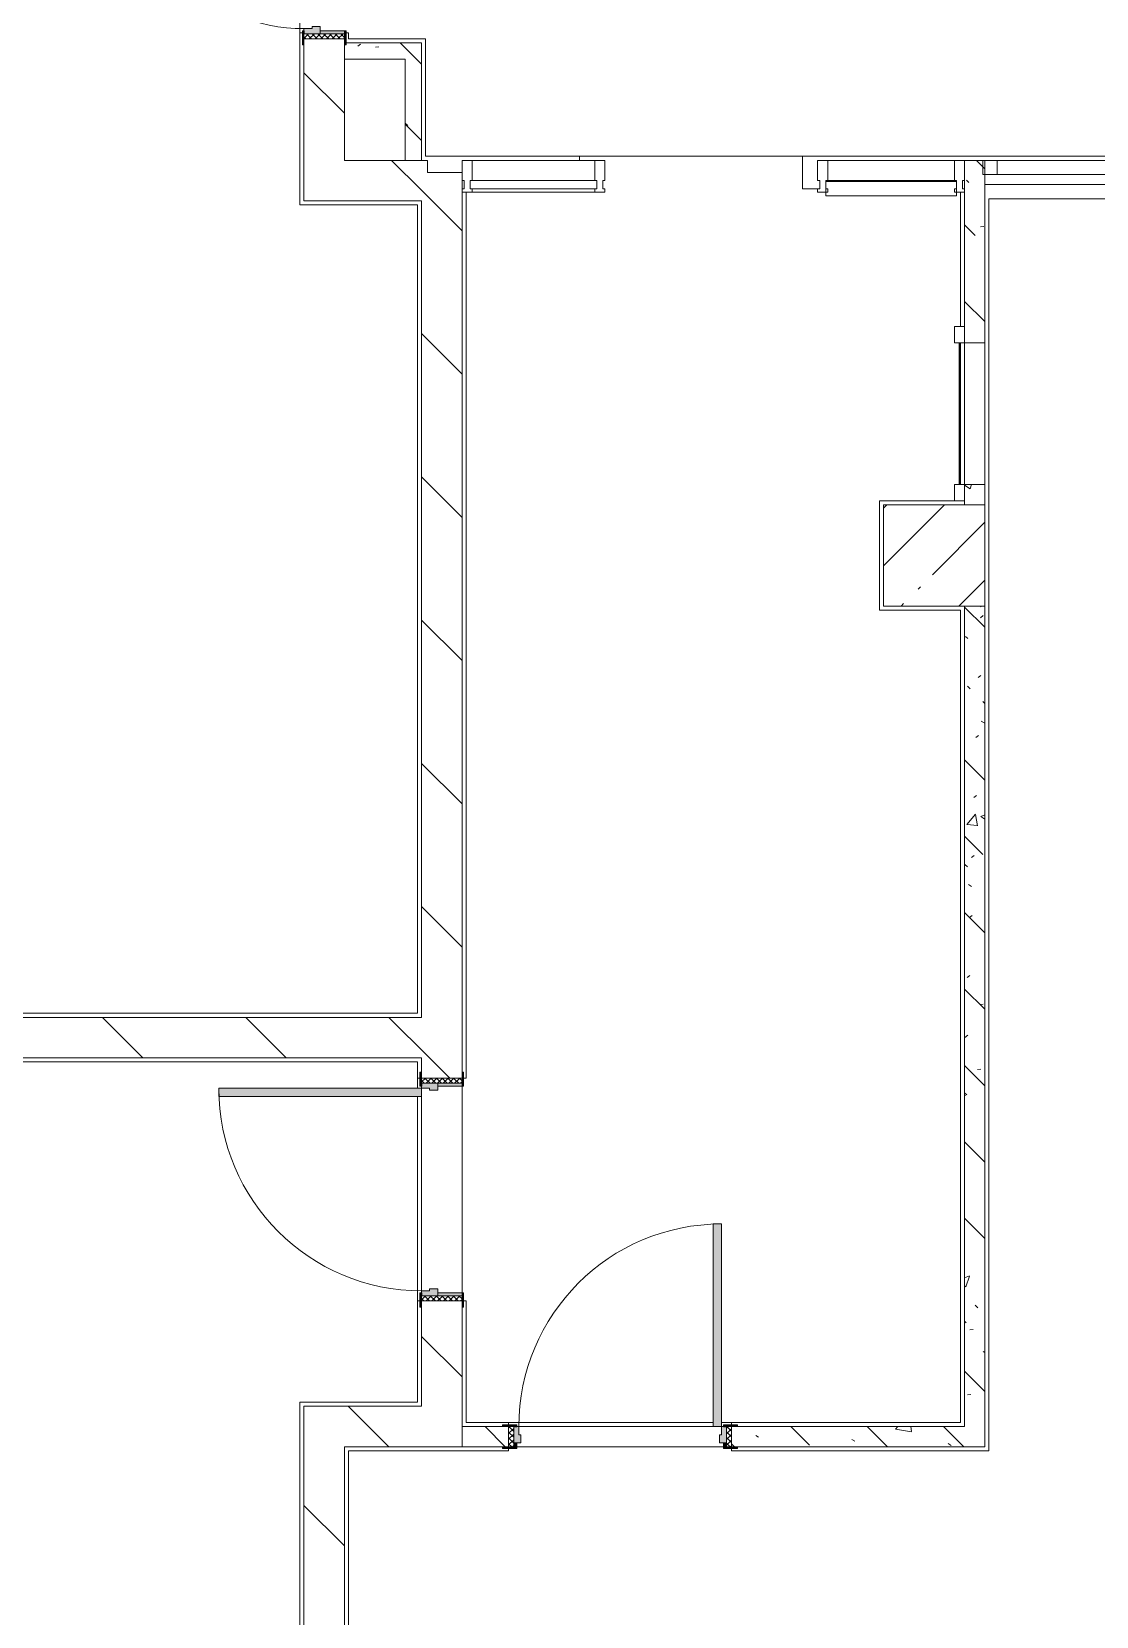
# Model space of a CAD drawing. Header units: millimetres. Extents: x 3991 to 282775, y -8553 to 29560.
# Drawn here: x 204822 to 210075, y 17764 to 25585 of the extents above; entities that cross this region are included whole.
import ezdxf

# ---------------------------------------------------------------- set-up
doc = ezdxf.new("R2010")
doc.units = ezdxf.units.MM
for name, color, linetype, lineweight, true_color in [('A-DOOR-3', 7, 'Continuous', 5, 0xaaaaaa), ('A-DOOR-4', 7, 'Continuous', 5, 0xe2e2e2), ('A-DOOR-FRAM-2', 7, 'Continuous', 5, 0xe2e2e2), ('A-DOOR-FRAM-3', 7, 'Continuous', 5, 0xaaaaaa), ('A-FLOR-1', 7, 'Continuous', 5, 0xaaaaaa), ('I-WALL-4', 7, 'Continuous', 5, 0x787878)]:
    doc.layers.add(name, color=color, linetype=linetype, lineweight=lineweight, true_color=true_color)
for name, color, linetype, lineweight in [('A-GLAZ-2', 7, 'Continuous', 5), ('A-GLAZ-CURT-2', 7, 'Continuous', 5), ('A-GLAZ-CWMG-2', 7, 'Continuous', 5), ('A-WALL', 7, 'Continuous', 9), ('I-WALL-3', 7, 'Continuous', 5), ('S-COLS', 7, 'Continuous', 5)]:
    doc.layers.add(name, color=color, linetype=linetype, lineweight=lineweight)
pattern_1 = [(135, (148815.1, 0), (-353.5534, -353.5534), [])]
pattern_2 = [(135, (148815.1, 0), (-377.1708, -377.1708), [533.4, -88.9, 17.78, -88.9]), (135, (148815.1, 376.94), (-377.1708, -377.1708), []), (50, (148815.1, 0), (637.6445, -55.7866), [66.675, -733.425]), (355, (148815.1, 0), (-123.3494, 668.699), [53.34, -586.74]), (100.451, (148868.2, -4.65), (514.299, 612.908), [56.665, -623.315]), (46.184, (148815.1, 177.8), (948.776, -147.15), [100.012, -1100.137]), (96.636, (148894.15, 165.5), (830.909, 865.997), [84.998, -934.973]), (351.184, (148815.1, 177.8), (830.918, 865.988), [80.01, -880.11]), (21, (148904, 133.35), (530.6506, -357.9283), [66.675, -733.425]), (326, (148904, 133.35), (216.308, 644.6585), [53.34, -586.74]), (71.451, (148948.2, 103.5), (746.9596, 286.7243), [56.665, -623.315]), (37.5, (148815.09, 0), (10.8105, 295.9426), [16.764, -562.864, 16.764, -578.866, -588.962]), (37.5, (148815.09, 0), (10.8105, 295.9426), [-1175.258, 16.764, -572.198]), (7.5, (148815.1, 0), (233.8692, 350.6318), [16.764, -322.834, 16.764, -549.529, -224.472]), (7.5, (148815.1, 0), (233.8692, 350.6318), [-905.891, 16.764, -207.708]), (327.5, (148616.84, 0), (474.5678, -20.0513), [16.764, -205.486, 16.764, -676.656, -920.115]), (327.5, (148616.84, 0), (474.5678, -20.0513), [-915.67, 16.764, -903.351]), (317.5, (148527.94, 0), (518.4522, 88.9934), [16.764, -272.161, 16.764, -443.738, -653.415]), (317.5, (148527.94, 0), (518.4522, 88.9934), [-749.427, 16.764, -636.651])]

# ---------------------------------------------------------------- blocks, each defined once
blk = doc.blocks.new('Прямоугольный импост - Импост структурный с накладкой - 160мм Темный-32302292-Общий план 1 этажа с размещением фрагментов 1_1-1_9')
at = {"layer": 'A-GLAZ-CWMG-2'}
for p, q in [((-50, 40), (-50, 140)), ((-50, 140), (0, 140)), ((0, 140), (0, 40)), ((-40, 40), (-50, 40)), ((-50, -17), (-50, 0)), ((-50, 0), (-40, 0)), ((-40, 0), (-40, 40)), ((-10, 40), (-10, 0)), ((0, 40), (-10, 40)), ((-10, 0), (0, 0)), ((0, 0), (0, -17)), ((0, -17), (-50, -17))]:
    blk.add_line(p, q, dxfattribs=at)
blk = doc.blocks.new('110_Дверь_СКБ_1Ст_Внутренняя1 - Д-11л 950х2100-32173567-Общий план 1 этажа с размещением фрагментов 1_1-1_9')
at = {"layer": 'A-DOOR-3'}
h = blk.add_hatch(dxfattribs=at)
h.set_pattern_fill('FP_54', color=256, style=0, pattern_type=2)
h.set_pattern_definition([(135, (1826.41, 164.685), (-14.14214, -14.14214), []), (225, (1826.41, 164.685), (14.14214, -14.14214), [])])
h.paths.add_polyline_path([(462.5, -100), (487.5, -100), (487.5, 100), (462.5, 100)])
at = {"layer": 'A-DOOR-4'}
h = blk.add_hatch(color=256, dxfattribs=at)
h.paths.add_polyline_path([(-437.5, 20), (-402.5, 20), (-402.5, 60), (-412.5, 60), (-412.5, 100), (-437.5, 100)])
h.paths.add_polyline_path([(427.5, 60), (427.5, 20), (462.5, 20), (462.5, 100), (437.5, 100), (437.5, 60)])
at = {"layer": 'A-DOOR-FRAM-2'}
for points in [[(397.5, 637.3), (397.5, 100), (437.5, 100), (437.5, 950), (397.5, 950), (397.5, 843.9)], [(-492.5, 100), (-422.5, 100), (-422.5, 108), (-492.5, 108)], [(447.5, 100), (517.5, 100), (517.5, 108), (447.5, 108)], [(-437.5, -100), (-422.5, -100), (-422.5, 20), (-437.5, 20)], [(447.5, -100), (462.5, -100), (462.5, 20), (447.5, 20)], [(-492.5, -100), (-492.5, -108), (-422.5, -108), (-422.5, -100), (-482.5, -100)], [(447.5, -102.3), (447.5, -108), (517.5, -108), (517.5, -100), (447.5, -100)]]:
    blk.add_hatch(color=256, dxfattribs=at).paths.add_polyline_path(points)
at = {"layer": 'A-DOOR-FRAM-3'}
h = blk.add_hatch(dxfattribs=at)
h.set_pattern_fill('FP_55', color=256, style=0, pattern_type=2)
h.set_pattern_definition([(45, (-296.384, 164.685), (-14.1421, 14.1421), []), (135, (-296.384, 164.685), (-14.1421, -14.1421), [])])
h.paths.add_polyline_path([(-462.5, -100), (-437.5, -100), (-437.5, 100), (-462.5, 100)])
at = {"layer": 'A-DOOR-3'}
for p, q in [((437.5, 950), (397.5, 950)), ((397.5, 950), (397.5, 100)), ((437.5, 100), (437.5, 950)), ((397.5, 100), (437.5, 100))]:
    blk.add_line(p, q, dxfattribs=at)
blk.add_arc((437.5, 100), 850, 90, 180, dxfattribs=at)
at = {"layer": 'A-DOOR-FRAM-3'}
for p, q in [((-422.5, 108), (-492.5, 108)), ((-492.5, 108), (-492.5, 100)), ((-492.5, 100), (-422.5, 100)), ((-437.5, 100), (-462.5, 100)), ((-462.5, 100), (-462.5, -100)), ((-412.5, 100), (-437.5, 100)), ((-437.5, 100), (-437.5, 20)), ((-437.5, -100), (-437.5, 100)), ((-422.5, 100), (-437.5, 100)), ((-437.5, 100), (-437.5, 99)), ((-437.5, 99), (-422.5, 99)), ((-422.5, 100), (-422.5, 108)), ((-422.5, 99), (-422.5, 100)), ((-412.5, 60), (-412.5, 100)), ((437.5, 100), (437.5, 60)), ((462.5, 100), (437.5, 100)), ((517.5, 108), (447.5, 108)), ((447.5, 108), (447.5, 100)), ((462.5, 100), (447.5, 100)), ((447.5, 100), (447.5, 99)), ((447.5, 100), (517.5, 100)), ((447.5, 99), (462.5, 99)), ((462.5, 20), (462.5, 100)), ((487.5, 100), (462.5, 100)), ((462.5, 100), (462.5, -100)), ((462.5, 99), (462.5, 100)), ((487.5, -100), (487.5, 100)), ((517.5, 100), (517.5, 108)), ((-437.5, 20), (-402.5, 20)), ((-422.5, 20), (-437.5, 20)), ((-437.5, 20), (-437.5, -100)), ((-422.5, -100), (-422.5, 20)), ((-402.5, 60), (-412.5, 60)), ((-402.5, 20), (-402.5, 60)), ((437.5, 60), (427.5, 60)), ((427.5, 60), (427.5, 20)), ((427.5, 20), (462.5, 20)), ((462.5, 20), (447.5, 20)), ((447.5, 20), (447.5, -100)), ((462.5, -100), (462.5, 20)), ((-422.5, -100), (-492.5, -100)), ((-492.5, -100), (-492.5, -108)), ((-492.5, -108), (-422.5, -108)), ((-462.5, -100), (-437.5, -100)), ((-437.5, -100), (-422.5, -100)), ((-422.5, -108), (-422.5, -100)), ((447.5, -100), (462.5, -100)), ((517.5, -100), (447.5, -100)), ((447.5, -100), (447.5, -108)), ((447.5, -108), (517.5, -108)), ((462.5, -100), (487.5, -100)), ((517.5, -108), (517.5, -100))]:
    blk.add_line(p, q, dxfattribs=at)
blk = doc.blocks.new('Системная панель - Стекло - 70мм-31693619-Общий план 1 этажа с размещением фрагментов 1_1-1_9')
at = {"layer": 'A-GLAZ-CURT-2'}
for p, q in [((547.5, 35), (-547.5, 35)), ((-547.5, 35), (-547.5, -35)), ((547.5, -35), (547.5, 35)), ((-547.5, -35), (547.5, -35))]:
    blk.add_line(p, q, dxfattribs=at)
blk = doc.blocks.new('PNS_Панель прямоугольная - Нр_Стекло - 40мм-32305525-Общий план 1 этажа с размещением фрагментов 1_1-1_9')
at = {"layer": 'A-GLAZ-2'}
for p, q in [((-312.5, 0), (312.5, 0)), ((302.5, 0), (-302.5, 0)), ((-302.5, -40), (302.5, -40))]:
    blk.add_line(p, q, dxfattribs=at)
blk = doc.blocks.new('Прямоугольный импост - Импост структурный с накладкой - 160мм Темный-32302294-Общий план 1 этажа с размещением фрагментов 1_1-1_9')
at = {"layer": 'A-GLAZ-CWMG-2'}
for p, q in [((-25, 40), (-25, 140)), ((-25, 140), (25, 140)), ((25, 140), (25, 40)), ((-15, 40), (-25, 40)), ((-25, -17), (-25, 0)), ((-25, 0), (-15, 0)), ((-15, 0), (-15, 40)), ((15, 40), (15, 0)), ((25, 40), (15, 40)), ((15, 0), (25, 0)), ((25, 0), (25, -17)), ((25, -17), (-25, -17))]:
    blk.add_line(p, q, dxfattribs=at)
blk = doc.blocks.new('Прямоугольный импост - 50 x 70 мм-V159-Общий план 1 этажа с размещением фрагментов 1_1-1_9')
at = {"layer": 'A-GLAZ-CWMG-2'}
for p, q in [((-35, 35), (35, 35)), ((-35, -35), (-35, 35)), ((35, 35), (35, -35)), ((35, -35), (-35, -35))]:
    blk.add_line(p, q, dxfattribs=at)
blk = doc.blocks.new('110_Дверь_СКБ_1Ст_Внутренняя1 - Д-11 1100x2100h_кладовые _все__ коридор _между помещениями блока столовой__ моечные _все_-32089444-Общий план 1 этажа с размещением фрагментов 1_1-1_9')
at = {"layer": 'A-DOOR-3'}
h = blk.add_hatch(dxfattribs=at)
h.set_pattern_fill('FP_51', color=256, style=0, pattern_type=2)
h.set_pattern_definition([(135, (1751.41, 114.685), (-14.14214, -14.14214), []), (225, (1751.41, 114.685), (14.14214, -14.14214), [])])
h.paths.add_polyline_path([(562.5, -50), (562.5, 50), (537.5, 50), (537.5, -50)])
at = {"layer": 'A-DOOR-4'}
h = blk.add_hatch(color=256, dxfattribs=at)
h.paths.add_polyline_path([(502.5, -30), (537.5, -30), (537.5, 50), (512.5, 50), (512.5, 10), (502.5, 10), (502.5, -0.1)])
h.paths.add_polyline_path([(-487.5, -30), (-477.5, -30), (-477.5, 10), (-487.5, 10), (-487.5, 50), (-512.5, 50), (-512.5, -30)])
at = {"layer": 'A-DOOR-FRAM-2'}
for points in [[(512.5, 50), (512.5, 1050), (472.5, 1050), (472.5, 50)], [(-537.5, 50), (-497.5, 50), (-497.5, 58), (-567.5, 58), (-567.5, 50)], [(592.5, 50), (592.5, 58), (522.5, 58), (522.5, 50), (562.5, 50)], [(-537.5, -58), (-497.5, -58), (-497.5, -50), (-567.5, -50), (-567.5, -58)], [(-512.5, -50), (-497.5, -50), (-497.5, -30), (-512.5, -30)], [(522.5, -50), (537.5, -50), (537.5, -30), (522.5, -30)], [(562.5, -58), (592.5, -58), (592.5, -50), (522.5, -50), (522.5, -58), (537.5, -58)]]:
    blk.add_hatch(color=256, dxfattribs=at).paths.add_polyline_path(points)
at = {"layer": 'A-DOOR-FRAM-3'}
h = blk.add_hatch(dxfattribs=at)
h.set_pattern_fill('FP_56', color=256, style=0, pattern_type=2)
h.set_pattern_definition([(45, (-371.384, 114.685), (-14.1421, 14.1421), []), (135, (-371.384, 114.685), (-14.1421, -14.1421), [])])
h.paths.add_polyline_path([(-512.5, -50), (-512.5, 50), (-537.5, 50), (-537.5, -50)])
at = {"layer": 'A-DOOR-3'}
for p, q in [((512.5, 1050), (472.5, 1050)), ((472.5, 1050), (472.5, 50)), ((512.5, 50), (512.5, 1050)), ((472.5, 50), (512.5, 50))]:
    blk.add_line(p, q, dxfattribs=at)
blk.add_arc((512.5, 50), 1000, 90, 180, dxfattribs=at)
at = {"layer": 'A-DOOR-FRAM-3'}
for p, q in [((-497.5, 58), (-567.5, 58)), ((-567.5, 58), (-567.5, 50)), ((-567.5, 50), (-497.5, 50)), ((-512.5, 50), (-537.5, 50)), ((-537.5, 50), (-537.5, -50)), ((-487.5, 50), (-512.5, 50)), ((-512.5, 50), (-512.5, -30)), ((-512.5, -50), (-512.5, 50)), ((-497.5, 50), (-512.5, 50)), ((-512.5, 50), (-512.5, 49)), ((-512.5, 49), (-497.5, 49)), ((-497.5, 50), (-497.5, 58)), ((-497.5, 49), (-497.5, 50)), ((-487.5, 10), (-487.5, 50)), ((-477.5, 10), (-487.5, 10)), ((-477.5, -30), (-477.5, 10)), ((512.5, 10), (502.5, 10)), ((502.5, 10), (502.5, -30)), ((512.5, 50), (512.5, 10)), ((537.5, 50), (512.5, 50)), ((592.5, 58), (522.5, 58)), ((522.5, 58), (522.5, 50)), ((537.5, 50), (522.5, 50)), ((522.5, 50), (522.5, 49)), ((522.5, 50), (592.5, 50)), ((522.5, 49), (537.5, 49)), ((537.5, -30), (537.5, 50)), ((562.5, 50), (537.5, 50)), ((537.5, 50), (537.5, -50)), ((537.5, 49), (537.5, 50)), ((562.5, -50), (562.5, 50)), ((592.5, 50), (592.5, 58)), ((-497.5, -50), (-567.5, -50)), ((-567.5, -50), (-567.5, -58)), ((-567.5, -58), (-497.5, -58)), ((-537.5, -50), (-512.5, -50)), ((-512.5, -30), (-477.5, -30)), ((-497.5, -30), (-512.5, -30)), ((-512.5, -30), (-512.5, -50)), ((-512.5, -50), (-497.5, -50)), ((-497.5, -50), (-497.5, -30)), ((-497.5, -58), (-497.5, -50)), ((502.5, -30), (537.5, -30)), ((537.5, -30), (522.5, -30)), ((522.5, -30), (522.5, -50)), ((522.5, -50), (537.5, -50)), ((592.5, -50), (522.5, -50)), ((522.5, -50), (522.5, -58)), ((522.5, -58), (592.5, -58)), ((537.5, -50), (537.5, -30)), ((537.5, -50), (562.5, -50)), ((592.5, -58), (592.5, -50))]:
    blk.add_line(p, q, dxfattribs=at)
blk = doc.blocks.new('Прямоугольный импост - Импост структурный с накладкой - 160мм Темный-32305521-Общий план 1 этажа с размещением фрагментов 1_1-1_9')
at = {"layer": 'A-GLAZ-CWMG-2'}
for p, q in [((58180, 24950), (58785, 24950)), ((58180, 24793), (58785, 24793))]:
    blk.add_line(p, q, dxfattribs=at)
blk = doc.blocks.new('110_Дверь_СКБ_1Ст_Внутренняя1 - Д-12 EIW 1100x2100h_кладовые _все__ коридор _между помещениями блока столовой__ моечные _все_-32936079-Общий план 1 этажа с размещением фрагментов 1_1-1_9')
at = {"layer": 'A-DOOR-3'}
h = blk.add_hatch(dxfattribs=at)
h.set_pattern_fill('FP_31', color=256, style=0, pattern_type=2)
h.set_pattern_definition([(135, (1751.41, 164.685), (-14.14214, -14.14214), []), (225, (1751.41, 164.685), (14.14214, -14.14214), [])])
h.paths.add_polyline_path([(537.5, 100), (537.5, -100), (562.5, -100), (562.5, 100)])
at = {"layer": 'A-DOOR-4'}
h = blk.add_hatch(color=256, dxfattribs=at)
h.paths.add_polyline_path([(-512.5, 20), (-477.5, 20), (-477.5, 60), (-487.5, 60), (-487.5, 100), (-512.5, 100)])
h.paths.add_polyline_path([(502.5, 44), (502.5, 20), (537.5, 20), (537.5, 100), (512.5, 100), (512.5, 60), (502.5, 60)])
at = {"layer": 'A-DOOR-FRAM-2'}
for points in [[(472.5, 100.4), (472.5, 100), (512.5, 100), (512.5, 1100), (472.5, 1100), (472.5, 120)], [(-567.5, 100), (-497.5, 100), (-497.5, 108), (-567.5, 108)], [(522.5, 108), (522.5, 100), (592.5, 100), (592.5, 108), (537.5, 108)], [(-512.5, -100), (-497.5, -100), (-497.5, 20), (-512.5, 20)], [(522.5, -100), (537.5, -100), (537.5, 20), (522.5, 20)], [(-567.5, -100), (-567.5, -108), (-497.5, -108), (-497.5, -100), (-537.5, -100)], [(522.5, -108), (592.5, -108), (592.5, -100), (522.5, -100)]]:
    blk.add_hatch(color=256, dxfattribs=at).paths.add_polyline_path(points)
at = {"layer": 'A-DOOR-FRAM-3'}
h = blk.add_hatch(dxfattribs=at)
h.set_pattern_fill('FP_32', color=256, style=0, pattern_type=2)
h.set_pattern_definition([(45, (-371.384, 164.685), (-14.1421, 14.1421), []), (135, (-371.384, 164.685), (-14.1421, -14.1421), [])])
h.paths.add_polyline_path([(-537.5, -100), (-512.5, -100), (-512.5, 100), (-537.5, 100)])
at = {"layer": 'A-DOOR-3'}
for p, q in [((512.5, 1100), (472.5, 1100)), ((472.5, 1100), (472.5, 100)), ((512.5, 100), (512.5, 1100)), ((472.5, 100), (512.5, 100))]:
    blk.add_line(p, q, dxfattribs=at)
blk.add_arc((512.5, 100), 1000, 90, 180, dxfattribs=at)
at = {"layer": 'A-DOOR-FRAM-3'}
for p, q in [((-497.5, 108), (-567.5, 108)), ((-567.5, 108), (-567.5, 100)), ((-567.5, 100), (-497.5, 100)), ((-512.5, 100), (-537.5, 100)), ((-537.5, 100), (-537.5, -100)), ((-487.5, 100), (-512.5, 100)), ((-512.5, 100), (-512.5, 20)), ((-512.5, -100), (-512.5, 100)), ((-497.5, 100), (-512.5, 100)), ((-512.5, 100), (-512.5, 99)), ((-512.5, 99), (-497.5, 99)), ((-497.5, 100), (-497.5, 108)), ((-497.5, 99), (-497.5, 100)), ((-487.5, 60), (-487.5, 100)), ((512.5, 100), (512.5, 60)), ((537.5, 100), (512.5, 100)), ((592.5, 108), (522.5, 108)), ((522.5, 108), (522.5, 100)), ((537.5, 100), (522.5, 100)), ((522.5, 100), (522.5, 99)), ((522.5, 100), (592.5, 100)), ((522.5, 99), (537.5, 99)), ((537.5, 20), (537.5, 100)), ((562.5, 100), (537.5, 100)), ((537.5, 100), (537.5, -100)), ((537.5, 99), (537.5, 100)), ((562.5, -100), (562.5, 100)), ((592.5, 100), (592.5, 108)), ((-512.5, 20), (-477.5, 20)), ((-497.5, 20), (-512.5, 20)), ((-512.5, 20), (-512.5, -100)), ((-497.5, -100), (-497.5, 20)), ((-477.5, 60), (-487.5, 60)), ((-477.5, 20), (-477.5, 60)), ((512.5, 60), (502.5, 60)), ((502.5, 60), (502.5, 20)), ((502.5, 20), (537.5, 20)), ((537.5, 20), (522.5, 20)), ((522.5, 20), (522.5, -100)), ((537.5, -100), (537.5, 20)), ((-497.5, -100), (-567.5, -100)), ((-567.5, -100), (-567.5, -108)), ((-567.5, -108), (-497.5, -108)), ((-537.5, -100), (-512.5, -100)), ((-512.5, -100), (-497.5, -100)), ((-497.5, -108), (-497.5, -100)), ((522.5, -100), (537.5, -100)), ((592.5, -100), (522.5, -100)), ((522.5, -100), (522.5, -108)), ((522.5, -108), (592.5, -108)), ((537.5, -100), (562.5, -100)), ((592.5, -108), (592.5, -100))]:
    blk.add_line(p, q, dxfattribs=at)
blk = doc.blocks.new('BSC_Колонна _Прямоугольная - 500х500-V209-Общий план 1 этажа с размещением фрагментов 1_1-1_9')
at = {"layer": 'S-COLS'}
h = blk.add_hatch(dxfattribs=at)
h.set_pattern_fill('FP_159', color=256, style=0, pattern_type=2)
h.set_pattern_definition([(45, (-60460, -23000), (-285.1231, 285.1231), []), (45, (-60174.88, -23000), (-285.1231, 285.1231), [504.031, -100.806, 16.764, -84.042])])
h.paths.add_polyline_path([(250, -250), (247.8, 250), (-250, 249.2), (-250, -250), (237.1, -250)])
for p, q in [((250, 250), (-250, 250)), ((-250, 250), (-250, -250)), ((250, -250), (250, 250)), ((-250, -250), (250, -250))]:
    blk.add_line(p, q, dxfattribs=at)
blk = doc.blocks.new('Штора противопожарная_Рен - ШТ_700х700-22567375-Общий план 1 этажа с размещением фрагментов 1_1-1_9')
at = {"layer": 'A-DOOR-3'}
for p, q in [((-430, 100), (-350, 100)), ((-430, 50), (-430, 100)), ((-350, 100), (-350, 50)), ((350, 100), (430, 100)), ((350, 50), (350, 100)), ((430, 100), (430, 50)), ((-350, 50), (-430, 50)), ((-350, 77.5), (350, 77.5)), ((-350, 72.5), (-350, 77.5)), ((350, 72.5), (-350, 72.5)), ((350, 77.5), (350, 72.5)), ((430, 50), (350, 50))]:
    blk.add_line(p, q, dxfattribs=at)
blk = doc.blocks.new('Системная панель - Стекло - 70мм-32304938-Общий план 1 этажа с размещением фрагментов 1_1-1_9')
at = {"layer": 'A-GLAZ-CURT-2'}
h = blk.add_hatch(dxfattribs=at)
h.set_pattern_fill('FP_189', color=256, style=0, pattern_type=2)
h.set_pattern_definition([(225, (60747.5, 24310), (1414.214, -1414.214), [1000, -3000]), (225, (61747.5, 24810), (1414.214, -1414.214), [3000, -1000]), (225, (59747.5, 25310), (1414.214, -1414.214), [1000, -3000])])
h.paths.add_polyline_path([(-267.9, 35), (-322.5, 35), (-322.5, -35), (322.5, -35), (322.5, 35), (57.5, 35)])
for p, q in [((322.5, 35), (-322.5, 35)), ((-322.5, 35), (-322.5, -35)), ((322.5, -35), (322.5, 35)), ((-322.5, -35), (322.5, -35))]:
    blk.add_line(p, q, dxfattribs=at)
blk = doc.blocks.new('Прямоугольный импост - Импост структурный с накладкой - 160мм Темный-32304618-Общий план 1 этажа с размещением фрагментов 1_1-1_9')
at = {"layer": 'A-GLAZ-CWMG-2'}
for p, q in [((59935, 24950), (60560, 24950)), ((59935, 24850), (60560, 24850))]:
    blk.add_line(p, q, dxfattribs=at)
blk = doc.blocks.new('Прямоугольный импост - Импост структурный с накладкой - 160мм Темный-32302318-Общий план 1 этажа с размещением фрагментов 1_1-1_9')
at = {"layer": 'A-GLAZ-CWMG-2'}
for p, q in [((0, 140), (-50, 140)), ((-50, 140), (-50, 40)), ((0, 40), (0, 140)), ((-50, 40), (-40, 40)), ((-40, 0), (-50, 0)), ((-50, 0), (-50, -17)), ((-40, 40), (-40, 0)), ((-10, 0), (-10, 40)), ((-10, 40), (0, 40)), ((0, 0), (-10, 0)), ((0, -17), (0, 0)), ((-50, -17), (0, -17))]:
    blk.add_line(p, q, dxfattribs=at)

msp = doc.modelspace()

# ---------------------------------------------------------------- hatches: boundary and pattern name
at = {"layer": 'I-WALL-3'}
h = msp.add_hatch(dxfattribs=at)
h.set_pattern_fill('FP_72', color=256, style=0, pattern_type=2)
h.set_pattern_definition(pattern_1)
h.paths.add_polyline_path([(206174.9, 24750), (206365.1, 24750), (206365.1, 25550), (206165.1, 25550), (206165.1, 24750)])
h.paths.add_polyline_path([(206165.1, 26500), (206365.1, 26500), (206365.1, 26900), (206165.1, 26900), (206165.1, 26530)])
h = msp.add_hatch(dxfattribs=at)
h.set_pattern_fill('FP_72', color=256, style=0, pattern_type=2)
h.set_pattern_definition(pattern_1)
h.paths.add_polyline_path([(206725.1, 24750), (206745.1, 24750), (206745.1, 24890), (206775.1, 24890), (206775.1, 24950), (206365.1, 24950), (206365.1, 24750)])
h = msp.add_hatch(dxfattribs=at)
h.set_pattern_fill('FP_72', color=256, style=0, pattern_type=2)
h.set_pattern_definition(pattern_1)
h.paths.add_polyline_path([(206945.1, 20720), (206945.1, 24890), (206745.1, 24890), (206745.1, 20720)])
h = msp.add_hatch(dxfattribs=at)
h.set_pattern_fill('FP_72', color=256, style=0, pattern_type=2)
h.set_pattern_definition(pattern_1)
h.paths.add_polyline_path([(206725.1, 20520), (206945.1, 20520), (206945.1, 20720), (200415.1, 20720), (200415.1, 20520), (206145.1, 20520)])
h = msp.add_hatch(dxfattribs=at)
h.set_pattern_fill('FP_72', color=256, style=0, pattern_type=2)
h.set_pattern_definition(pattern_1)
h.paths.add_polyline_path([(206945.1, 18600), (206945.1, 19320), (206745.1, 19320), (206745.1, 18600)])
h.paths.add_polyline_path([(206745.1, 20420), (206945.1, 20420), (206945.1, 20520), (206745.1, 20520), (206745.1, 20450)])
h = msp.add_hatch(dxfattribs=at)
h.set_pattern_fill('FP_72', color=256, style=0, pattern_type=2)
h.set_pattern_definition(pattern_1)
h.paths.add_polyline_path([(206253.8, 15803.8), (206365.1, 15803.8), (206365.1, 15903.8), (206165.1, 15903.8), (206165.1, 15803.8)])
h.paths.add_polyline_path([(206365.1, 17003.8), (206365.1, 18800), (206165.1, 18800), (206165.1, 17003.8)])
h = msp.add_hatch(dxfattribs=at)
h.set_pattern_fill('FP_72', color=256, style=0, pattern_type=2)
h.set_pattern_definition(pattern_1)
h.paths.add_polyline_path([(206365.1, 18600), (206745.1, 18600), (206745.1, 18800), (206365.1, 18800)])
at = {"layer": 'I-WALL-4'}
h = msp.add_hatch(dxfattribs=at)
h.set_pattern_fill('FP_86', color=256, style=0, pattern_type=2)
h.set_pattern_definition(pattern_2)
h.paths.add_polyline_path([(206529.6, 25450), (206665.1, 25450), (206665.1, 25530), (206373.1, 25530), (206373.1, 25520), (206365.1, 25520), (206365.1, 25450), (206385.1, 25450)])
h = msp.add_hatch(dxfattribs=at)
h.set_pattern_fill('FP_86', color=256, style=0, pattern_type=2)
h.set_pattern_definition(pattern_2)
h.paths.add_polyline_path([(206725.1, 24950), (206745.1, 24950), (206745.1, 25530), (206665.1, 25530), (206665.1, 24950)])
h = msp.add_hatch(dxfattribs=at)
h.set_pattern_fill('FP_86', color=256, style=0, pattern_type=2)
h.set_pattern_definition(pattern_2)
h.paths.add_polyline_path([(209525.1, 18600), (209525.1, 22750), (209425.1, 22749.9), (209425.1, 18600), (209512.6, 18600)])
h.paths.add_polyline_path([(209522.9, 23250), (209525.1, 23250), (209525.1, 23350), (209425.1, 23350), (209425.1, 23250)])
h.paths.add_polyline_path([(209525.1, 24050), (209525.1, 24950), (209425.1, 24950), (209425.1, 24050)])
h = msp.add_hatch(dxfattribs=at)
h.set_pattern_fill('FP_86', color=256, style=0, pattern_type=2)
h.set_pattern_definition(pattern_2)
h.paths.add_polyline_path([(206945.1, 18600), (207175.1, 18600), (207175.1, 18700), (206945.1, 18700)])
h.paths.add_polyline_path([(209405.1, 18600), (209425.1, 18600), (209425.1, 18700), (208275.1, 18700), (208275.1, 18600), (209005.1, 18600)])

# ---------------------------------------------------------------- linework, layer by layer
at = {"layer": 'A-FLOR-1'}
for p, q in [((206145.1, 26410), (206145.1, 24730)), ((206145.1, 25580), (206157.1, 25580)), ((206373.1, 25580), (206385.1, 25580)), ((206385.1, 25580), (206385.1, 25550)), ((206385.1, 25550), (206765.1, 25550)), ((206765.1, 25550), (206765.1, 24970)), ((206765.1, 24970), (215595.1, 24970)), ((207525.1, 24970), (207525.1, 24950)), ((208625.1, 24810), (208625.1, 24970)), ((208700.1, 24810), (208625.1, 24810)), ((206725.1, 24730), (206145.1, 24730)), ((206725.1, 20740), (206725.1, 24730)), ((206965.1, 24793), (206965.1, 20420)), ((209405.1, 24130), (209405.1, 24793)), ((215455.1, 24760), (209545.1, 24760)), ((209545.1, 24760), (209545.1, 18580)), ((209405.1, 23350), (209405.1, 24050)), ((209005.1, 22730), (209005.1, 23270)), ((209005.1, 23270), (209375.1, 23270)), ((209405.1, 22730), (209005.1, 22730)), ((209405.1, 18720), (209405.1, 22730)), ((200435.1, 20740), (206725.1, 20740)), ((206725.1, 20500), (200195.1, 20500)), ((206725.1, 20500), (206725.1, 20370)), ((206737.1, 20420), (206725.1, 20420)), ((206965.1, 20420), (206953.1, 20420)), ((206725.1, 20330), (206725.1, 18820)), ((206725.1, 19320), (206737.1, 19320)), ((206953.1, 19320), (206965.1, 19320)), ((206965.1, 19320), (206965.1, 18720)), ((206145.1, 18820), (206725.1, 18820)), ((206145.1, 18820), (206145.1, 15993.8)), ((208185.1, 18720), (206965.1, 18720)), ((207175.1, 18720), (207175.1, 18708)), ((209405.1, 18720), (208225.1, 18720)), ((208275.1, 18708), (208275.1, 18720)), ((207175.1, 18580), (206385.1, 18580)), ((206385.1, 18580), (206385.1, 17003.8)), ((207175.1, 18592), (207175.1, 18580)), ((208275.1, 18580), (208275.1, 18592)), ((209545.1, 18580), (208275.1, 18580))]:
    msp.add_line(p, q, dxfattribs=at)
at = {"layer": 'A-WALL'}
for p, q in [((206365.1, 25520), (206365.1, 25450)), ((206665.1, 24950), (206745.1, 24950))]:
    msp.add_line(p, q, dxfattribs=at)
at = {"layer": 'I-WALL-3'}
for p, q in [((206165.1, 25520), (206165.1, 24750)), ((206745.1, 25530), (206373.1, 25530)), ((206745.1, 24950), (206745.1, 25530)), ((206365.1, 25450), (206665.1, 25450)), ((206365.1, 24950), (206365.1, 25450)), ((206665.1, 25450), (206665.1, 24950)), ((206665.1, 24950), (206365.1, 24950)), ((206775.1, 24950), (206745.1, 24950)), ((206775.1, 24890), (206775.1, 24950)), ((206945.1, 24890), (206775.1, 24890)), ((206945.1, 20450), (206945.1, 24890)), ((209425.1, 24950), (209425.1, 24130)), ((209525.1, 24950), (209425.1, 24950)), ((209525.1, 23250), (209525.1, 24950)), ((215475.1, 24830), (209525.1, 24830)), ((206165.1, 24750), (206745.1, 24750)), ((206745.1, 24750), (206745.1, 20720)), ((209425.1, 24050), (209525.1, 24050)), ((209425.1, 23350), (209425.1, 24050)), ((209525.1, 23350), (209425.1, 23350)), ((209425.1, 23270), (209425.1, 23250)), ((209425.1, 22749.9), (209425.1, 18700)), ((209525.1, 18600), (209525.1, 22749.9)), ((206745.1, 20720), (200415.1, 20720)), ((200215.1, 20520), (206745.1, 20520)), ((206745.1, 20520), (206745.1, 20450)), ((206945.1, 20380), (206945.1, 19360)), ((206745.1, 19370), (206745.1, 20330)), ((206745.1, 19290), (206745.1, 18800)), ((206945.1, 18600), (206945.1, 19290)), ((206165.1, 18800), (206165.1, 17033.8)), ((206745.1, 18800), (206165.1, 18800)), ((207145.1, 18700), (206945.1, 18700)), ((207225.1, 18700), (208185.1, 18700)), ((209425.1, 18700), (208305.1, 18700)), ((206365.1, 17033.8), (206365.1, 18600)), ((206365.1, 18600), (207145.1, 18600)), ((208235.1, 18600), (207215.1, 18600)), ((208305.1, 18600), (209525.1, 18600))]:
    msp.add_line(p, q, dxfattribs=at)

# ---------------------------------------------------------------- block references
at = {"layer": 'A-DOOR-3', "rotation": 89.99999999999991}
for name, p in [('110_Дверь_СКБ_1Ст_Внутренняя1 - Д-11л 950х2100-32173567-Общий план 1 этажа с размещением фрагментов 1_1-1_9', (206265.1, 26012.5)), ('Штора противопожарная_Рен - ШТ_700х700-22567375-Общий план 1 этажа с размещением фрагментов 1_1-1_9', (209475.1, 23700)), ('110_Дверь_СКБ_1Ст_Внутренняя1 - Д-12 EIW 1100x2100h_кладовые _все__ коридор _между помещениями блока столовой__ моечные _все_-32936079-Общий план 1 этажа с размещением фрагментов 1_1-1_9', (206845.1, 19857.5))]:
    msp.add_blockref(name, p, dxfattribs=at)
at = {"layer": 'A-DOOR-3'}
msp.add_blockref('110_Дверь_СКБ_1Ст_Внутренняя1 - Д-11 1100x2100h_кладовые _все__ коридор _между помещениями блока столовой__ моечные _все_-32089444-Общий план 1 этажа с размещением фрагментов 1_1-1_9', (207712.6, 18650), dxfattribs=at)
at = {"layer": 'A-GLAZ-2', "rotation": 180}
msp.add_blockref('PNS_Панель прямоугольная - Нр_Стекло - 40мм-32305525-Общий план 1 этажа с размещением фрагментов 1_1-1_9', (207297.6, 24810), dxfattribs=at)
at = {"layer": 'A-GLAZ-CURT-2', "rotation": 180}
for name, p in [('Системная панель - Стекло - 70мм-31693619-Общий план 1 этажа с размещением фрагментов 1_1-1_9', (210132.6, 24915)), ('Системная панель - Стекло - 70мм-32304938-Общий план 1 этажа с размещением фрагментов 1_1-1_9', (209062.6, 24810))]:
    msp.add_blockref(name, p, dxfattribs=at)
at = {"layer": 'A-GLAZ-CWMG-2', "extrusion": (0, 0, -1)}
for name, p in [('Прямоугольный импост - Импост структурный с накладкой - 160мм Темный-32302292-Общий план 1 этажа с размещением фрагментов 1_1-1_9', (-206945.1, 24810)), ('Прямоугольный импост - Импост структурный с накладкой - 160мм Темный-32302294-Общий план 1 этажа с размещением фрагментов 1_1-1_9', (-207625.1, 24810)), ('Прямоугольный импост - Импост структурный с накладкой - 160мм Темный-32302294-Общий план 1 этажа с размещением фрагментов 1_1-1_9', (-208725.1, 24810)), ('Прямоугольный импост - 50 x 70 мм-V159-Общий план 1 этажа с размещением фрагментов 1_1-1_9', (-209550.1, 24915))]:
    msp.add_blockref(name, p, dxfattribs=at)
at = {"layer": 'A-GLAZ-CWMG-2'}
for name, p in [('Прямоугольный импост - Импост структурный с накладкой - 160мм Темный-32305521-Общий план 1 этажа с размещением фрагментов 1_1-1_9', (148815.1, 0)), ('Прямоугольный импост - Импост структурный с накладкой - 160мм Темный-32304618-Общий план 1 этажа с размещением фрагментов 1_1-1_9', (148815.1, 0)), ('Прямоугольный импост - Импост структурный с накладкой - 160мм Темный-32302318-Общий план 1 этажа с размещением фрагментов 1_1-1_9', (209425.1, 24810))]:
    msp.add_blockref(name, p, dxfattribs=at)
at = {"layer": 'S-COLS'}
msp.add_blockref('BSC_Колонна _Прямоугольная - 500х500-V209-Общий план 1 этажа с размещением фрагментов 1_1-1_9', (209275.1, 23000), dxfattribs=at)

doc.saveas('drawing.dxf')
